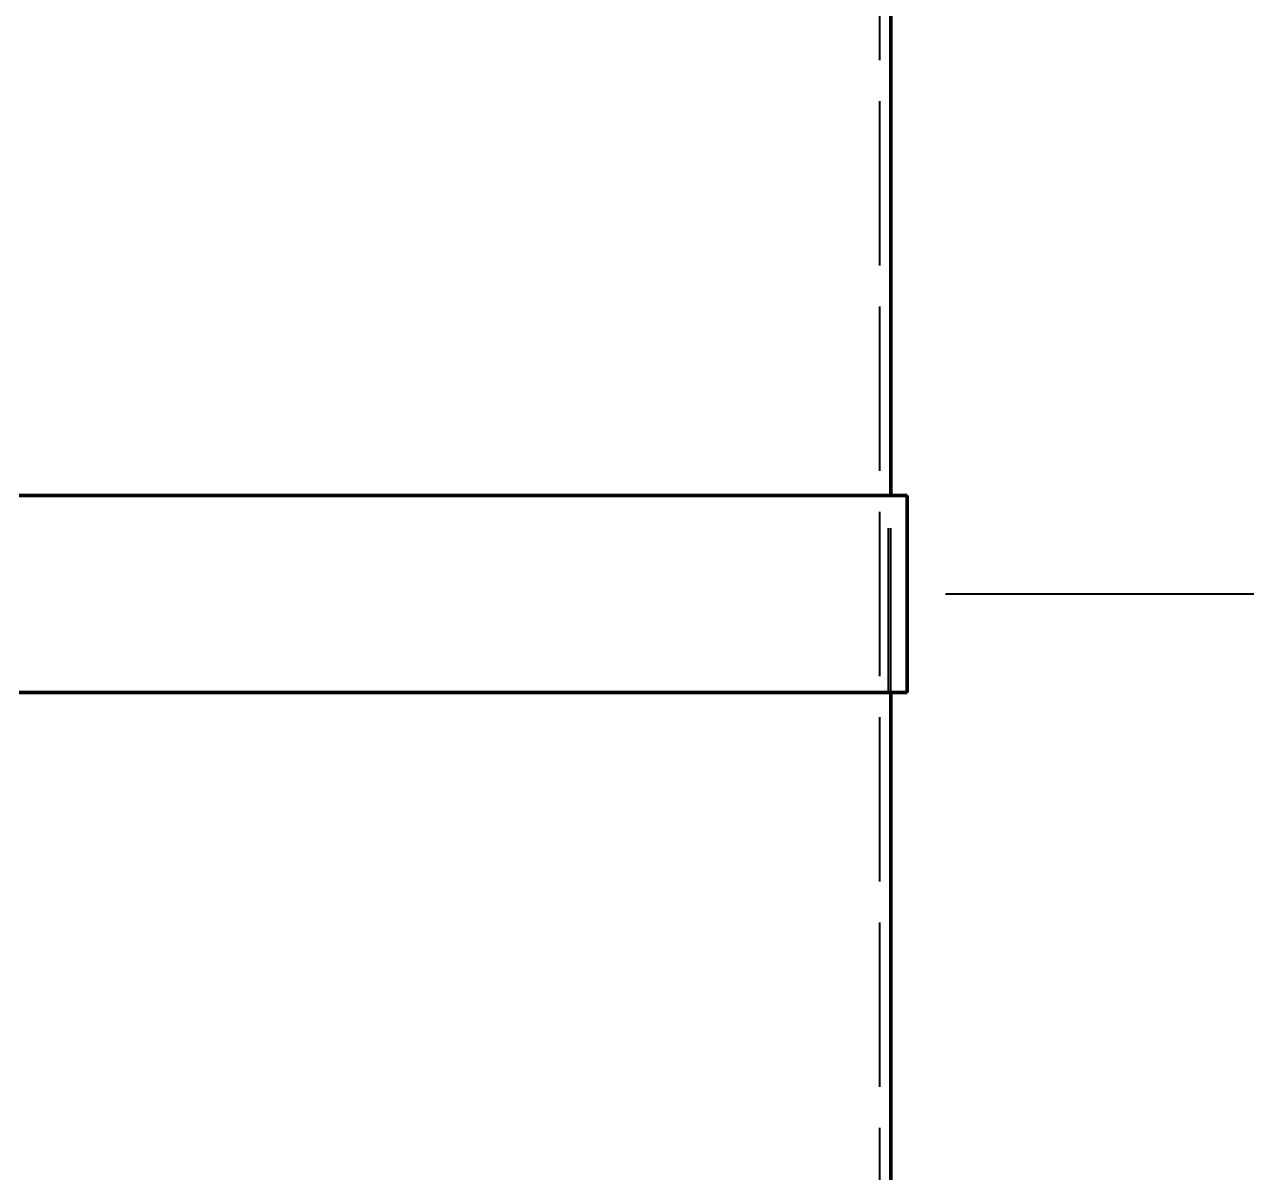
# Model space of a CAD drawing. Header units: millimetres. Extents: x 0 to 420, y 0 to 297.
# Drawn here: x 91.37 to 113.68, y 157.95 to 178.9 of the extents above; entities that cross this region are included whole.
import ezdxf

# ---------------------------------------------------------------- set-up
doc = ezdxf.new("R2010")
doc.units = ezdxf.units.MM
doc.linetypes.add('ISO02-TRAZOS', pattern=[3.75, 3, -0.75])
for name, color, linetype, lineweight in [('01-VISIBLE', 7, 'CONTINUOUS', 50), ('02-OCULTA', 4, 'ISO02-TRAZOS', 25), ('04-COTA', 3, 'CONTINUOUS', 25)]:
    doc.layers.add(name, color=color, linetype=linetype, lineweight=lineweight)
doc.styles.add('ISO3098', font='isocpeur.ttf')
doc.dimstyles.new('FLAMA-ISO', dxfattribs={"dimtxt": 3.5, "dimasz": 3, "dimexe": 2, "dimexo": 1, "dimgap": 1, "dimtad": 1, "dimdec": 1, "dimtxsty": 'ISO3098', "dimcen": 2.5, "dimclrd": 3, "dimclre": 3, "dimclrt": 3, "dimazin": 3, "dimtfac": 1, "dimtmove": 0, "dimatfit": 3, "dimlwd": 25, "dimlwe": 25})

msp = doc.modelspace()

# ---------------------------------------------------------------- linework, layer by layer
at = {"layer": '01-VISIBLE'}
for p, q in [((107.2, 170.3), (107.2, 232.2)), ((107.5, 166.7), (107.5, 170.3)), ((107.2, 137), (107.2, 166.7))]:
    msp.add_line(p, q, dxfattribs=at)
for points in [[(91.274, 170.3), (91.374, 170.3), (91.474, 170.3), (91.574, 170.3), (91.674, 170.3), (91.774, 170.3), (91.875, 170.3), (91.975, 170.3), (92.075, 170.3), (92.175, 170.3), (92.275, 170.3), (92.375, 170.3), (92.476, 170.3), (92.576, 170.3), (92.676, 170.3), (92.776, 170.3), (92.876, 170.3), (92.976, 170.3), (93.077, 170.3), (93.177, 170.3), (93.277, 170.3), (93.377, 170.3), (93.477, 170.3), (93.577, 170.3), (93.678, 170.3), (93.778, 170.3), (93.878, 170.3), (93.978, 170.3), (94.078, 170.3), (94.178, 170.3), (94.279, 170.3), (94.379, 170.3), (94.479, 170.3), (94.579, 170.3), (94.679, 170.3), (94.779, 170.3), (94.879, 170.3), (94.98, 170.3), (95.08, 170.3), (95.18, 170.3), (95.28, 170.3), (95.38, 170.3), (95.48, 170.3), (95.581, 170.3), (95.681, 170.3), (95.781, 170.3), (95.881, 170.3), (95.981, 170.3), (96.081, 170.3), (96.182, 170.3), (96.282, 170.3), (96.382, 170.3), (96.482, 170.3), (96.582, 170.3), (96.682, 170.3), (96.783, 170.3), (96.883, 170.3), (96.983, 170.3), (97.083, 170.3), (97.183, 170.3), (97.283, 170.3), (97.384, 170.3), (97.484, 170.3), (97.584, 170.3), (97.684, 170.3), (97.784, 170.3), (97.884, 170.3), (97.985, 170.3), (98.085, 170.3), (98.185, 170.3), (98.285, 170.3), (98.385, 170.3), (98.485, 170.3), (98.586, 170.3), (98.686, 170.3), (98.786, 170.3), (98.886, 170.3), (98.986, 170.3), (99.086, 170.3), (99.186, 170.3), (99.287, 170.3), (99.387, 170.3), (99.487, 170.3), (99.587, 170.3), (99.687, 170.3), (99.787, 170.3), (99.888, 170.3), (99.988, 170.3), (100.088, 170.3), (100.188, 170.3), (100.288, 170.3), (100.388, 170.3), (100.489, 170.3), (100.589, 170.3), (100.689, 170.3), (100.789, 170.3), (100.889, 170.3), (100.989, 170.3), (101.09, 170.3), (101.19, 170.3), (101.29, 170.3), (101.39, 170.3), (101.49, 170.3), (101.59, 170.3), (101.691, 170.3), (101.791, 170.3), (101.891, 170.3), (101.991, 170.3), (102.091, 170.3), (102.191, 170.3), (102.292, 170.3), (102.392, 170.3), (102.492, 170.3), (102.592, 170.3), (102.692, 170.3), (102.792, 170.3), (102.893, 170.3), (102.993, 170.3), (103.093, 170.3), (103.193, 170.3), (103.293, 170.3), (103.393, 170.3), (103.493, 170.3), (103.594, 170.3), (103.694, 170.3), (103.794, 170.3), (103.894, 170.3), (103.994, 170.3), (104.094, 170.3), (104.195, 170.3), (104.295, 170.3), (104.395, 170.3), (104.495, 170.3), (104.595, 170.3), (104.695, 170.3), (104.796, 170.3), (104.896, 170.3), (104.996, 170.3), (105.096, 170.3), (105.196, 170.3), (105.296, 170.3), (105.397, 170.3), (105.497, 170.3), (105.597, 170.3), (105.697, 170.3), (105.797, 170.3), (105.897, 170.3), (105.998, 170.3), (106.098, 170.3), (106.198, 170.3), (106.298, 170.3), (106.398, 170.3), (106.498, 170.3), (106.599, 170.3), (106.699, 170.3), (106.799, 170.3), (106.899, 170.3), (106.999, 170.3), (107.099, 170.3), (107.2, 170.3), (107.3, 170.3), (107.4, 170.3), (107.5, 170.3)], [(91.274, 166.7), (91.374, 166.7), (91.474, 166.7), (91.574, 166.7), (91.674, 166.7), (91.774, 166.7), (91.875, 166.7), (91.975, 166.7), (92.075, 166.7), (92.175, 166.7), (92.275, 166.7), (92.375, 166.7), (92.476, 166.7), (92.576, 166.7), (92.676, 166.7), (92.776, 166.7), (92.876, 166.7), (92.976, 166.7), (93.077, 166.7), (93.177, 166.7), (93.277, 166.7), (93.377, 166.7), (93.477, 166.7), (93.577, 166.7), (93.678, 166.7), (93.778, 166.7), (93.878, 166.7), (93.978, 166.7), (94.078, 166.7), (94.178, 166.7), (94.279, 166.7), (94.379, 166.7), (94.479, 166.7), (94.579, 166.7), (94.679, 166.7), (94.779, 166.7), (94.879, 166.7), (94.98, 166.7), (95.08, 166.7), (95.18, 166.7), (95.28, 166.7), (95.38, 166.7), (95.48, 166.7), (95.581, 166.7), (95.681, 166.7), (95.781, 166.7), (95.881, 166.7), (95.981, 166.7), (96.081, 166.7), (96.182, 166.7), (96.282, 166.7), (96.382, 166.7), (96.482, 166.7), (96.582, 166.7), (96.682, 166.7), (96.783, 166.7), (96.883, 166.7), (96.983, 166.7), (97.083, 166.7), (97.183, 166.7), (97.283, 166.7), (97.384, 166.7), (97.484, 166.7), (97.584, 166.7), (97.684, 166.7), (97.784, 166.7), (97.884, 166.7), (97.985, 166.7), (98.085, 166.7), (98.185, 166.7), (98.285, 166.7), (98.385, 166.7), (98.485, 166.7), (98.586, 166.7), (98.686, 166.7), (98.786, 166.7), (98.886, 166.7), (98.986, 166.7), (99.086, 166.7), (99.186, 166.7), (99.287, 166.7), (99.387, 166.7), (99.487, 166.7), (99.587, 166.7), (99.687, 166.7), (99.787, 166.7), (99.888, 166.7), (99.988, 166.7), (100.088, 166.7), (100.188, 166.7), (100.288, 166.7), (100.388, 166.7), (100.489, 166.7), (100.589, 166.7), (100.689, 166.7), (100.789, 166.7), (100.889, 166.7), (100.989, 166.7), (101.09, 166.7), (101.19, 166.7), (101.29, 166.7), (101.39, 166.7), (101.49, 166.7), (101.59, 166.7), (101.691, 166.7), (101.791, 166.7), (101.891, 166.7), (101.991, 166.7), (102.091, 166.7), (102.191, 166.7), (102.292, 166.7), (102.392, 166.7), (102.492, 166.7), (102.592, 166.7), (102.692, 166.7), (102.792, 166.7), (102.893, 166.7), (102.993, 166.7), (103.093, 166.7), (103.193, 166.7), (103.293, 166.7), (103.393, 166.7), (103.493, 166.7), (103.594, 166.7), (103.694, 166.7), (103.794, 166.7), (103.894, 166.7), (103.994, 166.7), (104.094, 166.7), (104.195, 166.7), (104.295, 166.7), (104.395, 166.7), (104.495, 166.7), (104.595, 166.7), (104.695, 166.7), (104.796, 166.7), (104.896, 166.7), (104.996, 166.7), (105.096, 166.7), (105.196, 166.7), (105.296, 166.7), (105.397, 166.7), (105.497, 166.7), (105.597, 166.7), (105.697, 166.7), (105.797, 166.7), (105.897, 166.7), (105.998, 166.7), (106.098, 166.7), (106.198, 166.7), (106.298, 166.7), (106.398, 166.7), (106.498, 166.7), (106.599, 166.7), (106.699, 166.7), (106.799, 166.7), (106.899, 166.7), (106.999, 166.7), (107.099, 166.7), (107.2, 166.7), (107.3, 166.7), (107.4, 166.7), (107.5, 166.7)]]:
    msp.add_lwpolyline(points, dxfattribs=at)
at = {"layer": '02-OCULTA'}
for p, q in [((107, 137), (107, 232.2)), ((107.16, 166.7), (107.16, 170.3)), ((107.2, 166.7), (107.2, 170.3))]:
    msp.add_line(p, q, dxfattribs=at)
for points in [[(107.5, 170.3), (107.4, 170.3), (107.3, 170.3), (107.2, 170.3), (107.099, 170.3), (106.999, 170.3), (106.899, 170.3), (106.799, 170.3), (106.699, 170.3), (106.599, 170.3), (106.498, 170.3), (106.398, 170.3), (106.298, 170.3), (106.198, 170.3), (106.098, 170.3), (105.998, 170.3), (105.897, 170.3), (105.797, 170.3), (105.697, 170.3), (105.597, 170.3), (105.497, 170.3), (105.397, 170.3), (105.296, 170.3), (105.196, 170.3), (105.096, 170.3), (104.996, 170.3), (104.896, 170.3), (104.796, 170.3), (104.695, 170.3), (104.595, 170.3), (104.495, 170.3), (104.395, 170.3), (104.295, 170.3), (104.195, 170.3), (104.094, 170.3), (103.994, 170.3), (103.894, 170.3), (103.794, 170.3), (103.694, 170.3), (103.594, 170.3), (103.493, 170.3), (103.393, 170.3), (103.293, 170.3), (103.193, 170.3), (103.093, 170.3), (102.993, 170.3), (102.893, 170.3), (102.792, 170.3), (102.692, 170.3), (102.592, 170.3), (102.492, 170.3), (102.392, 170.3), (102.292, 170.3), (102.191, 170.3), (102.091, 170.3), (101.991, 170.3), (101.891, 170.3), (101.791, 170.3), (101.691, 170.3), (101.59, 170.3), (101.49, 170.3), (101.39, 170.3), (101.29, 170.3), (101.19, 170.3), (101.09, 170.3), (100.989, 170.3), (100.889, 170.3), (100.789, 170.3), (100.689, 170.3), (100.589, 170.3), (100.489, 170.3), (100.388, 170.3), (100.288, 170.3), (100.188, 170.3), (100.088, 170.3), (99.988, 170.3), (99.888, 170.3), (99.787, 170.3), (99.687, 170.3), (99.587, 170.3), (99.487, 170.3), (99.387, 170.3), (99.287, 170.3), (99.186, 170.3), (99.086, 170.3), (98.986, 170.3), (98.886, 170.3), (98.786, 170.3), (98.686, 170.3), (98.586, 170.3), (98.485, 170.3), (98.385, 170.3), (98.285, 170.3), (98.185, 170.3), (98.085, 170.3), (97.985, 170.3), (97.884, 170.3), (97.784, 170.3), (97.684, 170.3), (97.584, 170.3), (97.484, 170.3), (97.384, 170.3), (97.283, 170.3), (97.183, 170.3), (97.083, 170.3), (96.983, 170.3), (96.883, 170.3), (96.783, 170.3), (96.682, 170.3), (96.582, 170.3), (96.482, 170.3), (96.382, 170.3), (96.282, 170.3), (96.182, 170.3), (96.081, 170.3), (95.981, 170.3), (95.881, 170.3), (95.781, 170.3), (95.681, 170.3), (95.581, 170.3), (95.48, 170.3), (95.38, 170.3), (95.28, 170.3), (95.18, 170.3), (95.08, 170.3), (94.98, 170.3), (94.879, 170.3), (94.779, 170.3), (94.679, 170.3), (94.579, 170.3), (94.479, 170.3), (94.379, 170.3), (94.279, 170.3), (94.178, 170.3), (94.078, 170.3), (93.978, 170.3), (93.878, 170.3), (93.778, 170.3), (93.678, 170.3), (93.577, 170.3), (93.477, 170.3), (93.377, 170.3), (93.277, 170.3), (93.177, 170.3), (93.077, 170.3), (92.976, 170.3), (92.876, 170.3), (92.776, 170.3), (92.676, 170.3), (92.576, 170.3), (92.476, 170.3), (92.375, 170.3), (92.275, 170.3), (92.175, 170.3), (92.075, 170.3), (91.975, 170.3), (91.875, 170.3), (91.774, 170.3), (91.674, 170.3), (91.574, 170.3), (91.474, 170.3), (91.374, 170.3), (91.274, 170.3)], [(91.326, 170.3), (91.426, 170.3), (91.526, 170.3), (91.626, 170.3), (91.727, 170.3), (91.827, 170.3), (91.927, 170.3), (92.027, 170.3), (92.127, 170.3), (92.228, 170.3), (92.328, 170.3), (92.428, 170.3), (92.528, 170.3), (92.629, 170.3), (92.729, 170.3), (92.829, 170.3), (92.929, 170.3), (93.029, 170.3), (93.13, 170.3), (93.23, 170.3), (93.33, 170.3), (93.43, 170.3), (93.531, 170.3), (93.631, 170.3), (93.731, 170.3), (93.831, 170.3), (93.931, 170.3), (94.032, 170.3), (94.132, 170.3), (94.232, 170.3), (94.332, 170.3), (94.432, 170.3), (94.533, 170.3), (94.633, 170.3), (94.733, 170.3), (94.833, 170.3), (94.934, 170.3), (95.034, 170.3), (95.134, 170.3), (95.234, 170.3), (95.334, 170.3), (95.435, 170.3), (95.535, 170.3), (95.635, 170.3), (95.735, 170.3), (95.835, 170.3), (95.936, 170.3), (96.036, 170.3), (96.136, 170.3), (96.236, 170.3), (96.337, 170.3), (96.437, 170.3), (96.537, 170.3), (96.637, 170.3), (96.737, 170.3), (96.838, 170.3), (96.938, 170.3), (97.038, 170.3), (97.138, 170.3), (97.239, 170.3), (97.339, 170.3), (97.439, 170.3), (97.539, 170.3), (97.639, 170.3), (97.74, 170.3), (97.84, 170.3), (97.94, 170.3), (98.04, 170.3), (98.14, 170.3), (98.241, 170.3), (98.341, 170.3), (98.441, 170.3), (98.541, 170.3), (98.642, 170.3), (98.742, 170.3), (98.842, 170.3), (98.942, 170.3), (99.042, 170.3), (99.143, 170.3), (99.243, 170.3), (99.343, 170.3), (99.443, 170.3), (99.544, 170.3), (99.644, 170.3), (99.744, 170.3), (99.844, 170.3), (99.944, 170.3), (100.045, 170.3), (100.145, 170.3), (100.245, 170.3), (100.345, 170.3), (100.445, 170.3), (100.546, 170.3), (100.646, 170.3), (100.746, 170.3), (100.846, 170.3), (100.947, 170.3), (101.047, 170.3), (101.147, 170.3), (101.247, 170.3), (101.347, 170.3), (101.448, 170.3), (101.548, 170.3), (101.648, 170.3), (101.748, 170.3), (101.849, 170.3), (101.949, 170.3), (102.049, 170.3), (102.149, 170.3), (102.249, 170.3), (102.35, 170.3), (102.45, 170.3), (102.55, 170.3), (102.65, 170.3), (102.75, 170.3), (102.851, 170.3), (102.951, 170.3), (103.051, 170.3), (103.151, 170.3), (103.252, 170.3), (103.352, 170.3), (103.452, 170.3), (103.552, 170.3), (103.652, 170.3), (103.753, 170.3), (103.853, 170.3), (103.953, 170.3), (104.053, 170.3), (104.153, 170.3), (104.254, 170.3), (104.354, 170.3), (104.454, 170.3), (104.554, 170.3), (104.655, 170.3), (104.755, 170.3), (104.855, 170.3), (104.955, 170.3), (105.055, 170.3), (105.156, 170.3), (105.256, 170.3), (105.356, 170.3), (105.456, 170.3), (105.557, 170.3), (105.657, 170.3), (105.757, 170.3), (105.857, 170.3), (105.957, 170.3), (106.058, 170.3), (106.158, 170.3), (106.258, 170.3), (106.358, 170.3), (106.458, 170.3), (106.559, 170.3), (106.659, 170.3), (106.759, 170.3), (106.859, 170.3), (106.96, 170.3), (107.06, 170.3), (107.16, 170.3)], [(107.16, 170.3), (107.06, 170.3), (106.96, 170.3), (106.859, 170.3), (106.759, 170.3), (106.659, 170.3), (106.559, 170.3), (106.458, 170.3), (106.358, 170.3), (106.258, 170.3), (106.158, 170.3), (106.058, 170.3), (105.957, 170.3), (105.857, 170.3), (105.757, 170.3), (105.657, 170.3), (105.557, 170.3), (105.456, 170.3), (105.356, 170.3), (105.256, 170.3), (105.156, 170.3), (105.055, 170.3), (104.955, 170.3), (104.855, 170.3), (104.755, 170.3), (104.655, 170.3), (104.554, 170.3), (104.454, 170.3), (104.354, 170.3), (104.254, 170.3), (104.153, 170.3), (104.053, 170.3), (103.953, 170.3), (103.853, 170.3), (103.753, 170.3), (103.652, 170.3), (103.552, 170.3), (103.452, 170.3), (103.352, 170.3), (103.252, 170.3), (103.151, 170.3), (103.051, 170.3), (102.951, 170.3), (102.851, 170.3), (102.75, 170.3), (102.65, 170.3), (102.55, 170.3), (102.45, 170.3), (102.35, 170.3), (102.249, 170.3), (102.149, 170.3), (102.049, 170.3), (101.949, 170.3), (101.849, 170.3), (101.748, 170.3), (101.648, 170.3), (101.548, 170.3), (101.448, 170.3), (101.347, 170.3), (101.247, 170.3), (101.147, 170.3), (101.047, 170.3), (100.947, 170.3), (100.846, 170.3), (100.746, 170.3), (100.646, 170.3), (100.546, 170.3), (100.445, 170.3), (100.345, 170.3), (100.245, 170.3), (100.145, 170.3), (100.045, 170.3), (99.944, 170.3), (99.844, 170.3), (99.744, 170.3), (99.644, 170.3), (99.544, 170.3), (99.443, 170.3), (99.343, 170.3), (99.243, 170.3), (99.143, 170.3), (99.042, 170.3), (98.942, 170.3), (98.842, 170.3), (98.742, 170.3), (98.642, 170.3), (98.541, 170.3), (98.441, 170.3), (98.341, 170.3), (98.241, 170.3), (98.14, 170.3), (98.04, 170.3), (97.94, 170.3), (97.84, 170.3), (97.74, 170.3), (97.639, 170.3), (97.539, 170.3), (97.439, 170.3), (97.339, 170.3), (97.239, 170.3), (97.138, 170.3), (97.038, 170.3), (96.938, 170.3), (96.838, 170.3), (96.737, 170.3), (96.637, 170.3), (96.537, 170.3), (96.437, 170.3), (96.337, 170.3), (96.236, 170.3), (96.136, 170.3), (96.036, 170.3), (95.936, 170.3), (95.835, 170.3), (95.735, 170.3), (95.635, 170.3), (95.535, 170.3), (95.435, 170.3), (95.334, 170.3), (95.234, 170.3), (95.134, 170.3), (95.034, 170.3), (94.934, 170.3), (94.833, 170.3), (94.733, 170.3), (94.633, 170.3), (94.533, 170.3), (94.432, 170.3), (94.332, 170.3), (94.232, 170.3), (94.132, 170.3), (94.032, 170.3), (93.931, 170.3), (93.831, 170.3), (93.731, 170.3), (93.631, 170.3), (93.531, 170.3), (93.43, 170.3), (93.33, 170.3), (93.23, 170.3), (93.13, 170.3), (93.029, 170.3), (92.929, 170.3), (92.829, 170.3), (92.729, 170.3), (92.629, 170.3), (92.528, 170.3), (92.428, 170.3), (92.328, 170.3), (92.228, 170.3), (92.127, 170.3), (92.027, 170.3), (91.927, 170.3), (91.827, 170.3), (91.727, 170.3), (91.626, 170.3), (91.526, 170.3), (91.426, 170.3), (91.326, 170.3)], [(107.5, 166.7), (107.4, 166.7), (107.3, 166.7), (107.2, 166.7), (107.099, 166.7), (106.999, 166.7), (106.899, 166.7), (106.799, 166.7), (106.699, 166.7), (106.599, 166.7), (106.498, 166.7), (106.398, 166.7), (106.298, 166.7), (106.198, 166.7), (106.098, 166.7), (105.998, 166.7), (105.897, 166.7), (105.797, 166.7), (105.697, 166.7), (105.597, 166.7), (105.497, 166.7), (105.397, 166.7), (105.296, 166.7), (105.196, 166.7), (105.096, 166.7), (104.996, 166.7), (104.896, 166.7), (104.796, 166.7), (104.695, 166.7), (104.595, 166.7), (104.495, 166.7), (104.395, 166.7), (104.295, 166.7), (104.195, 166.7), (104.094, 166.7), (103.994, 166.7), (103.894, 166.7), (103.794, 166.7), (103.694, 166.7), (103.594, 166.7), (103.493, 166.7), (103.393, 166.7), (103.293, 166.7), (103.193, 166.7), (103.093, 166.7), (102.993, 166.7), (102.893, 166.7), (102.792, 166.7), (102.692, 166.7), (102.592, 166.7), (102.492, 166.7), (102.392, 166.7), (102.292, 166.7), (102.191, 166.7), (102.091, 166.7), (101.991, 166.7), (101.891, 166.7), (101.791, 166.7), (101.691, 166.7), (101.59, 166.7), (101.49, 166.7), (101.39, 166.7), (101.29, 166.7), (101.19, 166.7), (101.09, 166.7), (100.989, 166.7), (100.889, 166.7), (100.789, 166.7), (100.689, 166.7), (100.589, 166.7), (100.489, 166.7), (100.388, 166.7), (100.288, 166.7), (100.188, 166.7), (100.088, 166.7), (99.988, 166.7), (99.888, 166.7), (99.787, 166.7), (99.687, 166.7), (99.587, 166.7), (99.487, 166.7), (99.387, 166.7), (99.287, 166.7), (99.186, 166.7), (99.086, 166.7), (98.986, 166.7), (98.886, 166.7), (98.786, 166.7), (98.686, 166.7), (98.586, 166.7), (98.485, 166.7), (98.385, 166.7), (98.285, 166.7), (98.185, 166.7), (98.085, 166.7), (97.985, 166.7), (97.884, 166.7), (97.784, 166.7), (97.684, 166.7), (97.584, 166.7), (97.484, 166.7), (97.384, 166.7), (97.283, 166.7), (97.183, 166.7), (97.083, 166.7), (96.983, 166.7), (96.883, 166.7), (96.783, 166.7), (96.682, 166.7), (96.582, 166.7), (96.482, 166.7), (96.382, 166.7), (96.282, 166.7), (96.182, 166.7), (96.081, 166.7), (95.981, 166.7), (95.881, 166.7), (95.781, 166.7), (95.681, 166.7), (95.581, 166.7), (95.48, 166.7), (95.38, 166.7), (95.28, 166.7), (95.18, 166.7), (95.08, 166.7), (94.98, 166.7), (94.879, 166.7), (94.779, 166.7), (94.679, 166.7), (94.579, 166.7), (94.479, 166.7), (94.379, 166.7), (94.279, 166.7), (94.178, 166.7), (94.078, 166.7), (93.978, 166.7), (93.878, 166.7), (93.778, 166.7), (93.678, 166.7), (93.577, 166.7), (93.477, 166.7), (93.377, 166.7), (93.277, 166.7), (93.177, 166.7), (93.077, 166.7), (92.976, 166.7), (92.876, 166.7), (92.776, 166.7), (92.676, 166.7), (92.576, 166.7), (92.476, 166.7), (92.375, 166.7), (92.275, 166.7), (92.175, 166.7), (92.075, 166.7), (91.975, 166.7), (91.875, 166.7), (91.774, 166.7), (91.674, 166.7), (91.574, 166.7), (91.474, 166.7), (91.374, 166.7), (91.274, 166.7)], [(107.16, 166.7), (107.06, 166.7), (106.96, 166.7), (106.859, 166.7), (106.759, 166.7), (106.659, 166.7), (106.559, 166.7), (106.458, 166.7), (106.358, 166.7), (106.258, 166.7), (106.158, 166.7), (106.058, 166.7), (105.957, 166.7), (105.857, 166.7), (105.757, 166.7), (105.657, 166.7), (105.557, 166.7), (105.456, 166.7), (105.356, 166.7), (105.256, 166.7), (105.156, 166.7), (105.055, 166.7), (104.955, 166.7), (104.855, 166.7), (104.755, 166.7), (104.655, 166.7), (104.554, 166.7), (104.454, 166.7), (104.354, 166.7), (104.254, 166.7), (104.153, 166.7), (104.053, 166.7), (103.953, 166.7), (103.853, 166.7), (103.753, 166.7), (103.652, 166.7), (103.552, 166.7), (103.452, 166.7), (103.352, 166.7), (103.252, 166.7), (103.151, 166.7), (103.051, 166.7), (102.951, 166.7), (102.851, 166.7), (102.75, 166.7), (102.65, 166.7), (102.55, 166.7), (102.45, 166.7), (102.35, 166.7), (102.249, 166.7), (102.149, 166.7), (102.049, 166.7), (101.949, 166.7), (101.849, 166.7), (101.748, 166.7), (101.648, 166.7), (101.548, 166.7), (101.448, 166.7), (101.347, 166.7), (101.247, 166.7), (101.147, 166.7), (101.047, 166.7), (100.947, 166.7), (100.846, 166.7), (100.746, 166.7), (100.646, 166.7), (100.546, 166.7), (100.445, 166.7), (100.345, 166.7), (100.245, 166.7), (100.145, 166.7), (100.045, 166.7), (99.944, 166.7), (99.844, 166.7), (99.744, 166.7), (99.644, 166.7), (99.544, 166.7), (99.443, 166.7), (99.343, 166.7), (99.243, 166.7), (99.143, 166.7), (99.042, 166.7), (98.942, 166.7), (98.842, 166.7), (98.742, 166.7), (98.642, 166.7), (98.541, 166.7), (98.441, 166.7), (98.341, 166.7), (98.241, 166.7), (98.14, 166.7), (98.04, 166.7), (97.94, 166.7), (97.84, 166.7), (97.74, 166.7), (97.639, 166.7), (97.539, 166.7), (97.439, 166.7), (97.339, 166.7), (97.239, 166.7), (97.138, 166.7), (97.038, 166.7), (96.938, 166.7), (96.838, 166.7), (96.737, 166.7), (96.637, 166.7), (96.537, 166.7), (96.437, 166.7), (96.337, 166.7), (96.236, 166.7), (96.136, 166.7), (96.036, 166.7), (95.936, 166.7), (95.835, 166.7), (95.735, 166.7), (95.635, 166.7), (95.535, 166.7), (95.435, 166.7), (95.334, 166.7), (95.234, 166.7), (95.134, 166.7), (95.034, 166.7), (94.934, 166.7), (94.833, 166.7), (94.733, 166.7), (94.633, 166.7), (94.533, 166.7), (94.432, 166.7), (94.332, 166.7), (94.232, 166.7), (94.132, 166.7), (94.032, 166.7), (93.931, 166.7), (93.831, 166.7), (93.731, 166.7), (93.631, 166.7), (93.531, 166.7), (93.43, 166.7), (93.33, 166.7), (93.23, 166.7), (93.13, 166.7), (93.029, 166.7), (92.929, 166.7), (92.829, 166.7), (92.729, 166.7), (92.629, 166.7), (92.528, 166.7), (92.428, 166.7), (92.328, 166.7), (92.228, 166.7), (92.127, 166.7), (92.027, 166.7), (91.927, 166.7), (91.827, 166.7), (91.727, 166.7), (91.626, 166.7), (91.526, 166.7), (91.426, 166.7), (91.326, 166.7)], [(91.326, 166.7), (91.426, 166.7), (91.526, 166.7), (91.626, 166.7), (91.727, 166.7), (91.827, 166.7), (91.927, 166.7), (92.027, 166.7), (92.127, 166.7), (92.228, 166.7), (92.328, 166.7), (92.428, 166.7), (92.528, 166.7), (92.629, 166.7), (92.729, 166.7), (92.829, 166.7), (92.929, 166.7), (93.029, 166.7), (93.13, 166.7), (93.23, 166.7), (93.33, 166.7), (93.43, 166.7), (93.531, 166.7), (93.631, 166.7), (93.731, 166.7), (93.831, 166.7), (93.931, 166.7), (94.032, 166.7), (94.132, 166.7), (94.232, 166.7), (94.332, 166.7), (94.432, 166.7), (94.533, 166.7), (94.633, 166.7), (94.733, 166.7), (94.833, 166.7), (94.934, 166.7), (95.034, 166.7), (95.134, 166.7), (95.234, 166.7), (95.334, 166.7), (95.435, 166.7), (95.535, 166.7), (95.635, 166.7), (95.735, 166.7), (95.835, 166.7), (95.936, 166.7), (96.036, 166.7), (96.136, 166.7), (96.236, 166.7), (96.337, 166.7), (96.437, 166.7), (96.537, 166.7), (96.637, 166.7), (96.737, 166.7), (96.838, 166.7), (96.938, 166.7), (97.038, 166.7), (97.138, 166.7), (97.239, 166.7), (97.339, 166.7), (97.439, 166.7), (97.539, 166.7), (97.639, 166.7), (97.74, 166.7), (97.84, 166.7), (97.94, 166.7), (98.04, 166.7), (98.14, 166.7), (98.241, 166.7), (98.341, 166.7), (98.441, 166.7), (98.541, 166.7), (98.642, 166.7), (98.742, 166.7), (98.842, 166.7), (98.942, 166.7), (99.042, 166.7), (99.143, 166.7), (99.243, 166.7), (99.343, 166.7), (99.443, 166.7), (99.544, 166.7), (99.644, 166.7), (99.744, 166.7), (99.844, 166.7), (99.944, 166.7), (100.045, 166.7), (100.145, 166.7), (100.245, 166.7), (100.345, 166.7), (100.445, 166.7), (100.546, 166.7), (100.646, 166.7), (100.746, 166.7), (100.846, 166.7), (100.947, 166.7), (101.047, 166.7), (101.147, 166.7), (101.247, 166.7), (101.347, 166.7), (101.448, 166.7), (101.548, 166.7), (101.648, 166.7), (101.748, 166.7), (101.849, 166.7), (101.949, 166.7), (102.049, 166.7), (102.149, 166.7), (102.249, 166.7), (102.35, 166.7), (102.45, 166.7), (102.55, 166.7), (102.65, 166.7), (102.75, 166.7), (102.851, 166.7), (102.951, 166.7), (103.051, 166.7), (103.151, 166.7), (103.252, 166.7), (103.352, 166.7), (103.452, 166.7), (103.552, 166.7), (103.652, 166.7), (103.753, 166.7), (103.853, 166.7), (103.953, 166.7), (104.053, 166.7), (104.153, 166.7), (104.254, 166.7), (104.354, 166.7), (104.454, 166.7), (104.554, 166.7), (104.655, 166.7), (104.755, 166.7), (104.855, 166.7), (104.955, 166.7), (105.055, 166.7), (105.156, 166.7), (105.256, 166.7), (105.356, 166.7), (105.456, 166.7), (105.557, 166.7), (105.657, 166.7), (105.757, 166.7), (105.857, 166.7), (105.957, 166.7), (106.058, 166.7), (106.158, 166.7), (106.258, 166.7), (106.358, 166.7), (106.458, 166.7), (106.559, 166.7), (106.659, 166.7), (106.759, 166.7), (106.859, 166.7), (106.96, 166.7), (107.06, 166.7), (107.16, 166.7)]]:
    msp.add_lwpolyline(points, dxfattribs=at)

# ---------------------------------------------------------------- dimensions: what is measured, and where the dimension line sits
at = {"layer": '04-COTA'}
msp.add_linear_dim(base=(121.998, 137), p1=(107.2, 137), p2=(107.2, 168.5), angle=90, dimstyle='FLAMA-ISO', override={"dimlfac": 5}, dxfattribs=at).render()

doc.saveas('drawing.dxf')
